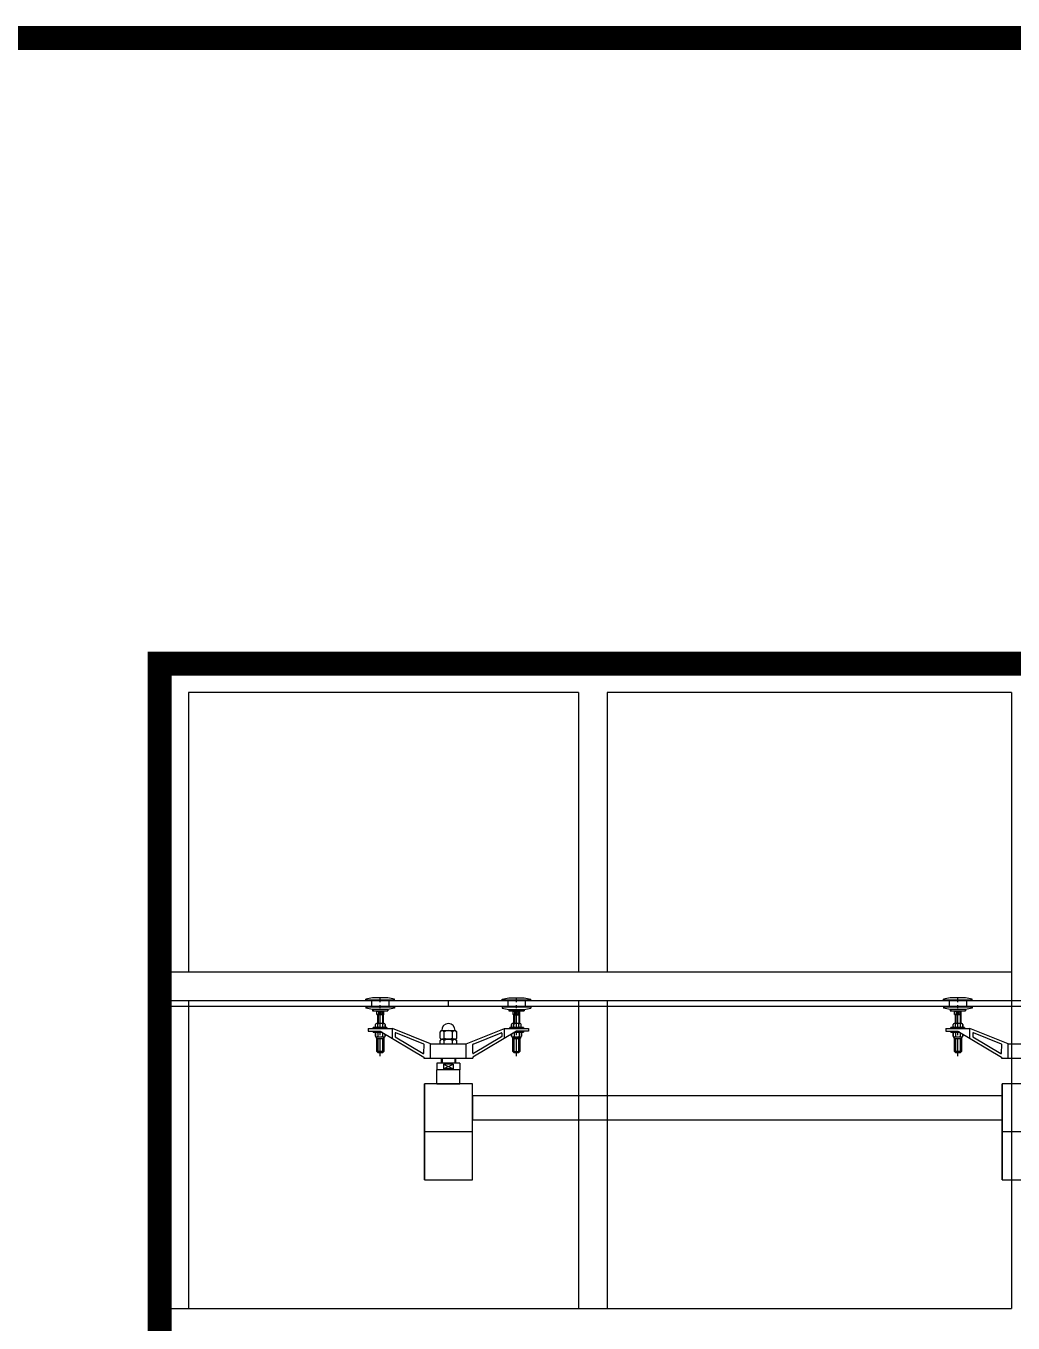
# Model space of a CAD drawing. Extents: x 458975 to 585950, y -118893 to 21149.
# Drawn here: x 555017 to 557067, y -64100 to -61405 of the extents above; entities that cross this region are included whole.
import ezdxf

# ---------------------------------------------------------------- set-up
doc = ezdxf.new("R2010")
doc.units = 0
doc.header["$LTSCALE"] = 1000
doc.header["$MEASUREMENT"] = 0
doc.linetypes.add('CENTER2', pattern=[1.125, 0.75, -0.125, 0.125, -0.125])
doc.linetypes.add('CENTERX2', pattern=[101.6, 63.5, -12.7, 12.7, -12.7])
doc.layers.get('0').update_dxf_attribs({"linetype": 'CONTINUOUS'})
doc.layers.get('DEFPOINTS').update_dxf_attribs({"linetype": 'CONTINUOUS'})
for name, color, linetype in [('E_WALL', 255, 'CONTINUOUS'), ('E_WINDOW', 4, 'CONTINUOUS'), ('LEVL', 3, 'CONTINUOUS'), ('PUB_WALL', 255, 'CONTINUOUS'), ('WALL', 151, 'CONTINUOUS'), ('WINDOW', 2, 'CONTINUOUS')]:
    doc.layers.add(name, color=color, linetype=linetype)

# ---------------------------------------------------------------- blocks, each defined once
blk = doc.blocks.new('A$C398A08AA')
at = {"layer": 'E_WINDOW'}
for p, q in [((6350, 3500), (2750, 3500)), ((2750, 3488), (2750, 0)), ((2810, 3440), (2810, 2860)), ((3620, 3440), (2810, 3440)), ((3620, 3440), (3620, 2860)), ((3680, 3440), (3680, 2860)), ((4520, 3440), (3680, 3440)), ((4520, 3440), (4520, 2860)), ((4520, 3252.2), (4520, 2160)), ((2750, 2860), (4520, 2860)), ((2810, 2800), (4520, 2800)), ((2810, 2800), (2810, 2160)), ((3620, 2800), (3620, 2160)), ((3680, 2800), (3680, 2160)), ((2750, 2160), (4520, 2160))]:
    blk.add_line(p, q, dxfattribs=at)

msp = doc.modelspace()

# ---------------------------------------------------------------- linework, layer by layer
at = {"color": 2, "linetype": 'Continuous'}
for p, q in [((555736.8, -63423.6), (555722.8, -63426.6)), ((555722.8, -63429.6), (555722.8, -63426.6)), ((555782.7, -63428.6), (555722.8, -63428.6)), ((555722.8, -63429.6), (555734.8, -63429.6)), ((555768.7, -63423.6), (555736.8, -63423.6)), ((555782.7, -63426.6), (555768.7, -63423.6)), ((555770.7, -63429.6), (555782.7, -63429.6)), ((555782.7, -63429.6), (555782.7, -63426.6)), ((556006, -63426.6), (556020, -63423.6)), ((556006, -63429.6), (556006, -63426.6)), ((556065.9, -63428.6), (556006, -63428.6)), ((556006, -63429.6), (556018, -63429.6)), ((556020, -63423.6), (556051.9, -63423.6)), ((556051.9, -63423.6), (556065.9, -63426.6)), ((556053.9, -63429.6), (556065.9, -63429.6)), ((556065.9, -63429.6), (556065.9, -63426.6)), ((556936.8, -63423.6), (556922.8, -63426.6)), ((556922.8, -63429.6), (556922.8, -63426.6)), ((556982.7, -63428.6), (556922.8, -63428.6)), ((556922.8, -63429.6), (556934.8, -63429.6)), ((556968.7, -63423.6), (556936.8, -63423.6)), ((556982.7, -63426.6), (556968.7, -63423.6)), ((556970.7, -63429.6), (556982.7, -63429.6)), ((556982.7, -63429.6), (556982.7, -63426.6)), ((555722.8, -63442.3), (555734.8, -63442.3)), ((555722.8, -63442.3), (555722.8, -63445.3)), ((555782.7, -63443.3), (555722.8, -63443.3)), ((555736.8, -63448.3), (555722.8, -63445.3)), ((555768.7, -63448.3), (555736.8, -63448.3)), ((555736.9, -63448.3), (555736.9, -63451.2)), ((555736.9, -63451.2), (555768.7, -63451.2)), ((555737.9, -63448.3), (555737.9, -63451.2)), ((555746.9, -63451.2), (555745.9, -63452.2)), ((555745.9, -63458.2), (555745.9, -63452.2)), ((555759.9, -63452.2), (555745.9, -63452.2)), ((555745.9, -63458.2), (555746.9, -63459.2)), ((555759.9, -63458.2), (555745.9, -63458.2)), ((555746.9, -63459.2), (555746.9, -63477.5)), ((555758.9, -63459.2), (555746.9, -63459.2)), ((555756.9, -63452.2), (555748.9, -63458.2)), ((555748.9, -63452.2), (555756.9, -63458.2)), ((555748.9, -63452.2), (555748.9, -63458.2)), ((555756.9, -63452.2), (555756.9, -63458.2)), ((555758.9, -63451.2), (555759.9, -63452.2)), ((555759.9, -63458.2), (555758.9, -63459.2)), ((555758.9, -63459.2), (555758.9, -63477.5)), ((555759.9, -63458.2), (555759.9, -63452.2)), ((555767.7, -63448.3), (555767.7, -63451.2)), ((555782.7, -63445.3), (555768.7, -63448.3)), ((555768.7, -63448.3), (555768.7, -63451.2)), ((555782.7, -63442.3), (555770.7, -63442.3)), ((555782.7, -63442.3), (555782.7, -63445.3)), ((556006, -63442.3), (556018, -63442.3)), ((556006, -63442.3), (556006, -63445.3)), ((556065.9, -63443.3), (556006, -63443.3)), ((556006, -63445.3), (556020, -63448.3)), ((556020, -63448.3), (556051.9, -63448.3)), ((556020, -63448.3), (556020, -63451.2)), ((556020, -63451.2), (556051.8, -63451.2)), ((556021, -63448.3), (556021, -63451.2)), ((556029.8, -63451.2), (556028.8, -63452.2)), ((556028.8, -63458.2), (556028.8, -63452.2)), ((556042.8, -63452.2), (556028.8, -63452.2)), ((556028.8, -63458.2), (556029.8, -63459.2)), ((556042.8, -63458.2), (556028.8, -63458.2)), ((556029.8, -63459.2), (556041.9, -63459.2)), ((556029.9, -63459.2), (556029.9, -63477.5)), ((556031.8, -63452.2), (556039.8, -63458.2)), ((556039.8, -63452.2), (556031.8, -63458.2)), ((556031.8, -63452.2), (556031.8, -63458.2)), ((556039.8, -63452.2), (556039.8, -63458.2)), ((556041.8, -63451.2), (556042.8, -63452.2)), ((556042.8, -63458.2), (556041.8, -63459.2)), ((556041.9, -63459.2), (556041.9, -63477.5)), ((556042.8, -63458.2), (556042.8, -63452.2)), ((556050.8, -63448.3), (556050.8, -63451.2)), ((556051.8, -63448.3), (556051.8, -63451.2)), ((556051.9, -63448.3), (556065.9, -63445.3)), ((556065.9, -63442.3), (556053.9, -63442.3)), ((556065.9, -63442.3), (556065.9, -63445.3)), ((556922.8, -63442.3), (556934.8, -63442.3)), ((556922.8, -63442.3), (556922.8, -63445.3)), ((556982.7, -63443.3), (556922.8, -63443.3)), ((556936.8, -63448.3), (556922.8, -63445.3)), ((556968.7, -63448.3), (556936.8, -63448.3)), ((556936.9, -63448.3), (556936.9, -63451.2)), ((556936.9, -63451.2), (556968.7, -63451.2)), ((556937.9, -63448.3), (556937.9, -63451.2)), ((556946.9, -63451.2), (556945.9, -63452.2)), ((556945.9, -63458.2), (556945.9, -63452.2)), ((556959.9, -63452.2), (556945.9, -63452.2)), ((556945.9, -63458.2), (556946.9, -63459.2)), ((556959.9, -63458.2), (556945.9, -63458.2)), ((556946.9, -63459.2), (556946.9, -63477.5)), ((556958.9, -63459.2), (556946.9, -63459.2)), ((556956.9, -63452.2), (556948.9, -63458.2)), ((556948.9, -63452.2), (556956.9, -63458.2)), ((556948.9, -63452.2), (556948.9, -63458.2)), ((556956.9, -63452.2), (556956.9, -63458.2)), ((556958.9, -63451.2), (556959.9, -63452.2)), ((556959.9, -63458.2), (556958.9, -63459.2)), ((556958.9, -63459.2), (556958.9, -63477.5)), ((556959.9, -63458.2), (556959.9, -63452.2)), ((556967.7, -63448.3), (556967.7, -63451.2)), ((556982.7, -63445.3), (556968.7, -63448.3)), ((556968.7, -63448.3), (556968.7, -63451.2)), ((556982.7, -63442.3), (556970.7, -63442.3)), ((556982.7, -63442.3), (556982.7, -63445.3))]:
    msp.add_line(p, q, dxfattribs=at)
at = {"color": 0, "linetype": 'CENTER2', "ltscale": 0.05}
for p, q in [((555734.8, -63428.6), (555734.8, -63442.3)), ((555752.9, -63545.3), (555752.9, -63423.6)), ((555770.7, -63428.6), (555770.7, -63442.3)), ((556018, -63428.6), (556018, -63442.3)), ((556035.9, -63545.3), (556035.9, -63423.6)), ((556053.9, -63428.6), (556053.9, -63442.3)), ((556934.8, -63428.6), (556934.8, -63442.3)), ((556952.9, -63545.3), (556952.9, -63423.6)), ((556970.7, -63428.6), (556970.7, -63442.3)), ((555748.4, -63459.2), (555748.4, -63477.5)), ((555757.4, -63459.2), (555757.4, -63477.5)), ((556031.4, -63459.2), (556031.4, -63477.5)), ((556040.4, -63459.2), (556040.4, -63477.5)), ((556948.4, -63459.2), (556948.4, -63477.5)), ((556957.4, -63459.2), (556957.4, -63477.5))]:
    msp.add_line(p, q, dxfattribs=at)
at = {"color": 2}
for p, q in [((555727.9, -63487.3), (555727.9, -63493.3)), ((555727.9, -63487.3), (555777.9, -63487.3)), ((555727.9, -63493.3), (555752.9, -63493.3)), ((555752.8, -63493.2), (555843.4, -63547.4)), ((555857.4, -63519.3), (555777.9, -63487.3)), ((555777.9, -63508.2), (555777.9, -63487.3)), ((555880.4, -63491.5), (555908.4, -63491.5)), ((555931.4, -63519.3), (556010.9, -63487.3)), ((556035.9, -63493.2), (555945.3, -63547.4)), ((556010.9, -63508.2), (556010.9, -63487.3)), ((556010.9, -63487.3), (556060.9, -63487.3)), ((556060.9, -63493.3), (556035.9, -63493.3)), ((556060.9, -63487.3), (556060.9, -63493.3)), ((556927.9, -63487.3), (556927.9, -63493.3)), ((556927.9, -63487.3), (556977.9, -63487.3)), ((556927.9, -63493.3), (556952.9, -63493.3)), ((556952.8, -63493.2), (557043.4, -63547.4)), ((557057.4, -63519.3), (556977.9, -63487.3)), ((556977.9, -63508.2), (556977.9, -63487.3)), ((555783.5, -63497.5), (555783.5, -63504)), ((555783.9, -63504.9), (555842, -63539.6)), ((555843.1, -63520), (555784.9, -63496.6)), ((555843.5, -63538.7), (555843.7, -63520.9)), ((555857.4, -63549.3), (555857.4, -63519.3)), ((555857.4, -63519.3), (555931.4, -63519.3)), ((555877.2, -63507.5), (555877.2, -63494.5)), ((555877.2, -63519.3), (555877.2, -63512.5)), ((555880.4, -63509.5), (555908.4, -63509.5)), ((555907.6, -63509.5), (555881.1, -63509.5)), ((555885.7, -63507.5), (555885.7, -63494.5)), ((555885.7, -63519.3), (555885.7, -63512.5)), ((555885.8, -63507.5), (555885.8, -63494.5)), ((555885.8, -63519.3), (555885.8, -63512.5)), ((555902.9, -63507.5), (555902.9, -63494.5)), ((555902.9, -63519.3), (555902.9, -63512.5)), ((555903, -63507.5), (555903, -63494.5)), ((555903, -63519.3), (555903, -63512.5)), ((555911.6, -63507.5), (555911.6, -63494.5)), ((555911.6, -63519.3), (555911.6, -63512.5)), ((555931.4, -63549.3), (555931.4, -63519.3)), ((555945.2, -63538.7), (555945, -63520.9)), ((555945.6, -63520), (556003.8, -63496.6)), ((556004.8, -63504.9), (555946.7, -63539.6)), ((556005.2, -63497.5), (556005.3, -63504)), ((556983.5, -63497.5), (556983.5, -63504)), ((556983.9, -63504.9), (557042, -63539.6)), ((557043.1, -63520), (556984.9, -63496.6)), ((557043.5, -63538.7), (557043.7, -63520.9)), ((557057.4, -63549.3), (557057.4, -63519.3)), ((557057.4, -63519.3), (557131.4, -63519.3)), ((555843.4, -63547.4), (555843.4, -63549.3)), ((555843.4, -63547.4), (555843.4, -63548.6)), ((555945.3, -63547.4), (555945.4, -63548.6)), ((555945.4, -63547.4), (555945.4, -63549.3)), ((557043.4, -63547.4), (557043.4, -63549.3)), ((557043.4, -63547.4), (557043.4, -63548.6)), ((555843.4, -63549.3), (555945.4, -63549.3)), ((555870.3, -63559.4), (555870.3, -63573.4)), ((555918.4, -63559.4), (555870.3, -63559.4)), ((555918.4, -63573.4), (555870.3, -63573.4)), ((555879.4, -63549.4), (555879.4, -63559.4)), ((555884.4, -63561.6), (555884.4, -63571.6)), ((555884.4, -63571.6), (555904.4, -63561.6)), ((555884.4, -63561.6), (555904.4, -63571.6)), ((555904.4, -63561.6), (555884.4, -63561.6)), ((555904.4, -63571.6), (555884.4, -63571.6)), ((555904.4, -63561.6), (555904.4, -63571.6)), ((555909.4, -63549.4), (555909.4, -63559.4)), ((555918.4, -63559.4), (555918.4, -63573.4)), ((557043.4, -63549.3), (557145.4, -63549.3))]:
    msp.add_line(p, q, dxfattribs=at)
for p, q in [((555870.3, -63602.3), (555870.3, -63573.4)), ((555918.4, -63602.3), (555918.4, -63573.4))]:
    msp.add_line(p, q)
at = {"color": 7, "linetype": 'CENTERX2'}
for p, q in [((555881.4, -63549.4), (555881.4, -63559.4)), ((555907.4, -63549.4), (555907.4, -63559.4))]:
    msp.add_line(p, q, dxfattribs=at)
for points in [[(555944.4, -63702.3), (555944.4, -63602.3), (555844.4, -63602.3), (555844.4, -63802.3), (555944.4, -63802.3)], [(555844.4, -63802.3), (555844.4, -63602.3)], [(555870.3, -63602.3), (555918.4, -63602.3)], [(555918.4, -63602.3), (555870.3, -63602.3)], [(555944.4, -63802.3), (555944.4, -63602.3)], [(557044.4, -63627.3), (557044.4, -63627.3), (555944.4, -63627.3), (555944.4, -63677.3), (557044.4, -63677.3)], [(557144.4, -63702.3), (557144.4, -63602.3), (557044.4, -63602.3), (557044.4, -63802.3), (557144.4, -63802.3)], [(557044.4, -63802.3), (557044.4, -63602.3)], [(555944.4, -63702.3), (555844.4, -63702.3)], [(557144.4, -63702.3), (557044.4, -63702.3)]]:
    msp.add_lwpolyline(points)
at = {"color": 2}
for centre, radius, start, end in [((555881.5, -63496.1), 4.61, 20.4369, 159.5631), ((555881.4, -63496), 4.54, 19.7922, 160.2078), ((555894.4, -63491.5), 14, 0, 180), ((555894.3, -63505.3), 13.8, 51.5375, 128.4625), ((555894.4, -63505.3), 13.8, 51.5375, 128.4625), ((555907.2, -63496.1), 4.61, 20.4369, 159.5631), ((555907.3, -63496), 4.54, 19.7922, 160.2078), ((555784.5, -63497.5), 1, 68.0744, 179.2317), ((555784.5, -63504), 1, 179.2317, 239.1209), ((555842.7, -63520.9), 1, 359.2317, 68.0744), ((555881.5, -63503.8), 5.67, 220.2984, 319.7016), ((555881.4, -63503.9), 5.56, 219.7653, 320.2347), ((555881.5, -63514.1), 4.61, 20.4369, 159.5631), ((555881.4, -63514.1), 4.54, 19.7922, 160.2078), ((555894.3, -63490), 19.5, 243.8153, 296.1847), ((555894.3, -63523.4), 13.8, 51.5375, 128.4625), ((555894.4, -63490), 19.5, 243.8153, 296.1847), ((555894.4, -63523.4), 13.8, 51.5375, 128.4625), ((555907.2, -63503.8), 5.67, 220.2984, 319.7016), ((555907.2, -63514.1), 4.61, 20.4369, 159.5631), ((555907.3, -63503.9), 5.56, 219.7653, 320.2347), ((555907.3, -63514.1), 4.54, 19.7922, 160.2078), ((555946, -63520.9), 1, 111.9256, 180.7683), ((556004.2, -63497.5), 1, 0.7683, 111.9256), ((556004.3, -63504), 1, 300.8791, 0.7683), ((556984.5, -63497.5), 1, 68.0744, 179.2317), ((556984.5, -63504), 1, 179.2317, 239.1209), ((557042.7, -63520.9), 1, 359.2317, 68.0744), ((555842.5, -63538.7), 1, 239.1209, 359.2317), ((555946.2, -63538.7), 1, 180.7683, 300.8791), ((557042.5, -63538.7), 1, 239.1209, 359.2317)]:
    msp.add_arc(centre, radius, start, end, dxfattribs=at)
at = {"layer": 'DEFPOINTS', "color": 0, "linetype": 'ByBlock'}
for p in [(555894.1, -63491.1), (555894.6, -63491.1)]:
    msp.add_point(p, dxfattribs=at)
at = {"layer": 'E_WALL', "const_width": 50}
msp.add_lwpolyline([(560344.4, -61429.6), (545494.4, -61429.6)], dxfattribs=at)
at = {"layer": 'E_WALL'}
msp.add_lwpolyline([(555294.4, -66528.9, 50, 50, 0), (555294.4, -62729.6, 50, 50, 0), (558894.4, -62729.6, 50, 50, 0), (558894.4, -66529.6, 0, 0, 0)], format="xyseb", dxfattribs=at)
at = {"layer": 'PUB_WALL', "linetype": 'Continuous'}
for p, q in [((555738.2, -63485.3), (555766.6, -63485.3)), ((556050.5, -63485.3), (556022.1, -63485.3)), ((556938.2, -63485.3), (556966.6, -63485.3))]:
    msp.add_line(p, q, dxfattribs=at)
at = {"layer": 'PUB_WALL'}
for p, q in [((555738.2, -63487.2), (555738.2, -63485.3)), ((555738.2, -63487.2), (555766.6, -63487.2)), ((555738.4, -63495.5), (555738.4, -63493.7)), ((555743.1, -63483.3), (555743.1, -63479.3)), ((555744.1, -63485.3), (555762.1, -63485.3)), ((555761.1, -63477.3), (555745.1, -63477.3)), ((555748.1, -63483.3), (555748.1, -63479.3)), ((555758.1, -63483.3), (555758.1, -63479.3)), ((555763.1, -63483.3), (555763.1, -63479.3)), ((555766.6, -63487.2), (555766.6, -63485.3)), ((556022.1, -63487.2), (556022.1, -63485.3)), ((556050.5, -63487.2), (556022.1, -63487.2)), ((556025.6, -63483.3), (556025.6, -63479.3)), ((556026.6, -63485.3), (556044.6, -63485.3)), ((556043.6, -63477.3), (556027.6, -63477.3)), ((556030.6, -63483.3), (556030.6, -63479.3)), ((556040.6, -63483.3), (556040.6, -63479.3)), ((556045.6, -63483.3), (556045.6, -63479.3)), ((556050.3, -63495.5), (556050.3, -63493.7)), ((556050.5, -63487.2), (556050.5, -63485.3)), ((556938.2, -63487.2), (556938.2, -63485.3)), ((556938.2, -63487.2), (556966.6, -63487.2)), ((556938.4, -63495.5), (556938.4, -63493.7)), ((556943.1, -63483.3), (556943.1, -63479.3)), ((556944.1, -63485.3), (556962.1, -63485.3)), ((556961.1, -63477.3), (556945.1, -63477.3)), ((556948.1, -63483.3), (556948.1, -63479.3)), ((556958.1, -63483.3), (556958.1, -63479.3)), ((556963.1, -63483.3), (556963.1, -63479.3)), ((556966.6, -63487.2), (556966.6, -63485.3)), ((555738.4, -63495.5), (555756.7, -63495.5)), ((555742.6, -63497.5), (555742.6, -63503.2)), ((555743.3, -63495.5), (555756.7, -63495.5)), ((555744.9, -63507.7), (555744.1, -63505.1)), ((555744.6, -63505.2), (555761.1, -63505.2)), ((555745.8, -63508.4), (555759.4, -63508.4)), ((555746, -63535.7), (555746, -63508.4)), ((555747.6, -63497.2), (555747.6, -63503.2)), ((555748, -63508.4), (555748, -63537.4)), ((555757.6, -63497.9), (555757.6, -63503.2)), ((555758.2, -63508.4), (555758.2, -63537.4)), ((555760.2, -63535.7), (555760.2, -63508.1)), ((555760.4, -63507.7), (555761.1, -63505.2)), ((555763.2, -63499.4), (555763.2, -63503.2)), ((556025.5, -63499.4), (556025.5, -63503.2)), ((556028.4, -63507.7), (556027.6, -63505.2)), ((556027.6, -63505.2), (556044.1, -63505.2)), ((556028.5, -63535.7), (556028.5, -63508.1)), ((556029.3, -63508.4), (556042.9, -63508.4)), ((556030.5, -63508.4), (556030.5, -63537.4)), ((556031.1, -63497.9), (556031.1, -63503.2)), ((556050.3, -63495.5), (556032, -63495.5)), ((556032, -63495.5), (556045.4, -63495.5)), ((556040.7, -63508.4), (556040.7, -63537.4)), ((556041.1, -63497.2), (556041.1, -63503.2)), ((556042.7, -63535.7), (556042.7, -63508.4)), ((556043.8, -63507.7), (556044.6, -63505.1)), ((556046.1, -63497.5), (556046.1, -63503.2)), ((556938.4, -63495.5), (556956.7, -63495.5)), ((556942.6, -63497.5), (556942.6, -63503.2)), ((556943.3, -63495.5), (556956.7, -63495.5)), ((556944.9, -63507.7), (556944.1, -63505.1)), ((556944.6, -63505.2), (556961.1, -63505.2)), ((556945.8, -63508.4), (556959.4, -63508.4)), ((556946, -63535.7), (556946, -63508.4)), ((556947.6, -63497.2), (556947.6, -63503.2)), ((556948, -63508.4), (556948, -63537.4)), ((556957.6, -63497.9), (556957.6, -63503.2)), ((556958.2, -63508.4), (556958.2, -63537.4)), ((556960.2, -63535.7), (556960.2, -63508.1)), ((556960.4, -63507.7), (556961.1, -63505.2)), ((556963.2, -63499.4), (556963.2, -63503.2)), ((555760.2, -63535.7), (555746, -63535.7)), ((555748, -63537.4), (555746, -63535.7)), ((555748, -63537.4), (555758.2, -63537.4)), ((555760.2, -63535.7), (555758.2, -63537.4)), ((556028.5, -63535.7), (556030.5, -63537.4)), ((556028.5, -63535.7), (556042.7, -63535.7)), ((556030.5, -63537.4), (556040.7, -63537.4)), ((556040.7, -63537.4), (556042.7, -63535.7)), ((556960.2, -63535.7), (556946, -63535.7)), ((556948, -63537.4), (556946, -63535.7)), ((556948, -63537.4), (556958.2, -63537.4)), ((556960.2, -63535.7), (556958.2, -63537.4))]:
    msp.add_line(p, q, dxfattribs=at)
for centre, radius, start, end in [((555745.1, -63479.3), 2, 89.9997, 179.9997), ((555745.1, -63483.3), 2, 179.9997, 269.9997), ((555746.1, -63479.3), 2, 359.9997, 89.9997), ((555746.1, -63483.3), 2, 269.9997, 359.9997), ((555750.1, -63479.3), 2, 89.9997, 179.9997), ((555750.1, -63483.3), 2, 179.9997, 269.9997), ((555756.1, -63479.3), 2, 359.9997, 89.9997), ((555756.1, -63483.3), 2, 269.9997, 359.9997), ((555760.1, -63479.3), 2, 89.9997, 179.9997), ((555760.1, -63483.3), 2, 179.9997, 269.9997), ((555761.1, -63479.3), 2, 359.9997, 89.9997), ((555761.1, -63483.3), 2, 269.9997, 359.9997), ((556027.6, -63479.3), 2, 90.0003, 180.0003), ((556027.6, -63483.3), 2, 180.0003, 270.0003), ((556028.6, -63479.3), 2, 0.0003, 90.0003), ((556028.6, -63483.3), 2, 270.0003, 0.0003), ((556032.6, -63479.3), 2, 90.0003, 180.0003), ((556032.6, -63483.3), 2, 180.0003, 270.0003), ((556038.6, -63479.3), 2, 0.0003, 90.0003), ((556038.6, -63483.3), 2, 270.0003, 0.0003), ((556042.6, -63479.3), 2, 90.0003, 180.0003), ((556042.6, -63483.3), 2, 180.0003, 270.0003), ((556043.6, -63479.3), 2, 0.0003, 90.0003), ((556043.6, -63483.3), 2, 270.0003, 0.0003), ((556945.1, -63479.3), 2, 89.9997, 179.9997), ((556945.1, -63483.3), 2, 179.9997, 269.9997), ((556946.1, -63479.3), 2, 359.9997, 89.9997), ((556946.1, -63483.3), 2, 269.9997, 359.9997), ((556950.1, -63479.3), 2, 89.9997, 179.9997), ((556950.1, -63483.3), 2, 179.9997, 269.9997), ((556956.1, -63479.3), 2, 359.9997, 89.9997), ((556956.1, -63483.3), 2, 269.9997, 359.9997), ((556960.1, -63479.3), 2, 89.9997, 179.9997), ((556960.1, -63483.3), 2, 179.9997, 269.9997), ((556961.1, -63479.3), 2, 359.9997, 89.9997), ((556961.1, -63483.3), 2, 269.9997, 359.9997), ((555744.6, -63497.5), 2, 90, 180), ((555744.6, -63503.2), 2, 180, 270), ((555745.8, -63507.4), 1, 196.8728, 270), ((555745.6, -63497.5), 2, 0, 90), ((555745.6, -63503.2), 2, 270, 0), ((555749.6, -63497.5), 2, 90, 180), ((555749.6, -63503.2), 2, 180, 270), ((555755.6, -63497.5), 2, 0, 90), ((555755.6, -63503.2), 2, 270, 0), ((555759.6, -63497.5), 2, 143.4651, 180), ((555759.6, -63503.2), 2, 180, 270), ((555759.4, -63507.4), 1, 270, 343.1272), ((555761.2, -63503.2), 2, 270, 0), ((556027.5, -63503.2), 2, 180, 270), ((556029.3, -63507.4), 1, 196.8728, 270), ((556029.1, -63503.2), 2, 270, 0), ((556029.1, -63497.5), 2, 0, 36.5349), ((556033.1, -63497.5), 2, 90, 180), ((556033.1, -63503.2), 2, 180, 270), ((556039.1, -63497.5), 2, 0, 90), ((556039.1, -63503.2), 2, 270, 0), ((556043.1, -63497.5), 2, 90, 180), ((556043.1, -63503.2), 2, 180, 270), ((556042.9, -63507.4), 1, 270, 343.1272), ((556044.1, -63497.5), 2, 0, 90), ((556044.1, -63503.2), 2, 270, 0), ((556944.6, -63497.5), 2, 90, 180), ((556944.6, -63503.2), 2, 180, 270), ((556945.8, -63507.4), 1, 196.8728, 270), ((556945.6, -63497.5), 2, 0, 90), ((556945.6, -63503.2), 2, 270, 0), ((556949.6, -63497.5), 2, 90, 180), ((556949.6, -63503.2), 2, 180, 270), ((556955.6, -63497.5), 2, 0, 90), ((556955.6, -63503.2), 2, 270, 0), ((556959.6, -63497.5), 2, 143.4651, 180), ((556959.6, -63503.2), 2, 180, 270), ((556959.4, -63507.4), 1, 270, 343.1272), ((556961.2, -63503.2), 2, 270, 0)]:
    msp.add_arc(centre, radius, start, end, dxfattribs=at)
at = {"layer": 'WALL', "linetype": 'Continuous'}
for p, q in [((555766.6, -63485.3), (555738.2, -63485.3)), ((556022.1, -63485.3), (556050.5, -63485.3)), ((556966.6, -63485.3), (556938.2, -63485.3))]:
    msp.add_line(p, q, dxfattribs=at)
at = {"layer": 'WALL'}
for p, q in [((555738.2, -63485.3), (555738.2, -63487.2)), ((555766.6, -63487.2), (555738.2, -63487.2)), ((555738.4, -63493.7), (555738.4, -63495.5)), ((555743.1, -63483.3), (555743.1, -63479.3)), ((555744.1, -63485.3), (555762.1, -63485.3)), ((555761.1, -63477.3), (555745.1, -63477.3)), ((555748.1, -63483.3), (555748.1, -63479.3)), ((555758.1, -63483.3), (555758.1, -63479.3)), ((555763.1, -63479.3), (555763.1, -63483.3)), ((555766.6, -63485.3), (555766.6, -63487.2)), ((556022.1, -63485.3), (556022.1, -63487.2)), ((556022.1, -63487.2), (556050.5, -63487.2)), ((556025.6, -63479.3), (556025.6, -63483.3)), ((556026.6, -63485.3), (556044.6, -63485.3)), ((556043.6, -63477.3), (556027.6, -63477.3)), ((556030.6, -63483.3), (556030.6, -63479.3)), ((556040.6, -63483.3), (556040.6, -63479.3)), ((556045.6, -63483.3), (556045.6, -63479.3)), ((556050.3, -63493.7), (556050.3, -63495.5)), ((556050.5, -63485.3), (556050.5, -63487.2)), ((556938.2, -63485.3), (556938.2, -63487.2)), ((556966.6, -63487.2), (556938.2, -63487.2)), ((556938.4, -63493.7), (556938.4, -63495.5)), ((556943.1, -63483.3), (556943.1, -63479.3)), ((556944.1, -63485.3), (556962.1, -63485.3)), ((556961.1, -63477.3), (556945.1, -63477.3)), ((556948.1, -63483.3), (556948.1, -63479.3)), ((556958.1, -63483.3), (556958.1, -63479.3)), ((556963.1, -63479.3), (556963.1, -63483.3)), ((556966.6, -63485.3), (556966.6, -63487.2)), ((555756.7, -63495.5), (555738.4, -63495.5)), ((555742.6, -63503.2), (555742.6, -63497.5)), ((555743.3, -63495.5), (555756.7, -63495.5)), ((555744.1, -63505.1), (555744.9, -63507.7)), ((555744.6, -63505.2), (555761.1, -63505.2)), ((555745.8, -63508.4), (555759.4, -63508.4)), ((555746, -63508.4), (555746, -63535.7)), ((555747.6, -63497.2), (555747.6, -63503.2)), ((555748, -63537.4), (555748, -63508.4)), ((555757.6, -63497.9), (555757.6, -63503.2)), ((555758.2, -63537.4), (555758.2, -63508.4)), ((555760.2, -63508.1), (555760.2, -63535.7)), ((555761.1, -63505.2), (555760.4, -63507.7)), ((555763.2, -63503.2), (555763.2, -63499.4)), ((556025.5, -63503.2), (556025.5, -63499.4)), ((556027.6, -63505.2), (556028.4, -63507.7)), ((556027.6, -63505.2), (556044.1, -63505.2)), ((556028.5, -63508.1), (556028.5, -63535.7)), ((556042.9, -63508.4), (556029.3, -63508.4)), ((556030.5, -63537.4), (556030.5, -63508.4)), ((556031.1, -63497.9), (556031.1, -63503.2)), ((556032, -63495.5), (556050.3, -63495.5)), ((556032, -63495.5), (556045.4, -63495.5)), ((556040.7, -63537.4), (556040.7, -63508.4)), ((556041.1, -63497.2), (556041.1, -63503.2)), ((556042.7, -63508.4), (556042.7, -63535.7)), ((556044.6, -63505.1), (556043.8, -63507.7)), ((556046.1, -63503.2), (556046.1, -63497.5)), ((556956.7, -63495.5), (556938.4, -63495.5)), ((556942.6, -63503.2), (556942.6, -63497.5)), ((556943.3, -63495.5), (556956.7, -63495.5)), ((556944.1, -63505.1), (556944.9, -63507.7)), ((556944.6, -63505.2), (556961.1, -63505.2)), ((556945.8, -63508.4), (556959.4, -63508.4)), ((556946, -63508.4), (556946, -63535.7)), ((556947.6, -63497.2), (556947.6, -63503.2)), ((556948, -63537.4), (556948, -63508.4)), ((556957.6, -63497.9), (556957.6, -63503.2)), ((556958.2, -63537.4), (556958.2, -63508.4)), ((556960.2, -63508.1), (556960.2, -63535.7)), ((556961.1, -63505.2), (556960.4, -63507.7)), ((556963.2, -63503.2), (556963.2, -63499.4)), ((555760.2, -63535.7), (555746, -63535.7)), ((555746, -63535.7), (555748, -63537.4)), ((555748, -63537.4), (555758.2, -63537.4)), ((555758.2, -63537.4), (555760.2, -63535.7)), ((556030.5, -63537.4), (556028.5, -63535.7)), ((556028.5, -63535.7), (556042.7, -63535.7)), ((556040.7, -63537.4), (556030.5, -63537.4)), ((556042.7, -63535.7), (556040.7, -63537.4)), ((556960.2, -63535.7), (556946, -63535.7)), ((556946, -63535.7), (556948, -63537.4)), ((556948, -63537.4), (556958.2, -63537.4)), ((556958.2, -63537.4), (556960.2, -63535.7))]:
    msp.add_line(p, q, dxfattribs=at)
for centre, radius, start, end in [((555745.1, -63479.3), 2, 89.9997, 179.9997), ((555745.1, -63483.3), 2, 179.9997, 269.9997), ((555746.1, -63479.3), 2, 359.9997, 89.9997), ((555746.1, -63483.3), 2, 269.9997, 359.9997), ((555750.1, -63479.3), 2, 89.9997, 179.9997), ((555750.1, -63483.3), 2, 179.9997, 269.9997), ((555756.1, -63479.3), 2, 359.9997, 89.9997), ((555756.1, -63483.3), 2, 269.9997, 359.9997), ((555760.1, -63479.3), 2, 89.9997, 179.9997), ((555760.1, -63483.3), 2, 179.9997, 269.9997), ((555761.1, -63479.3), 2, 359.9997, 89.9997), ((555761.1, -63483.3), 2, 269.9997, 359.9997), ((556027.6, -63479.3), 2, 90.0003, 180.0003), ((556027.6, -63483.3), 2, 180.0003, 270.0003), ((556028.6, -63479.3), 2, 0.0003, 90.0003), ((556028.6, -63483.3), 2, 270.0003, 0.0003), ((556032.6, -63479.3), 2, 90.0003, 180.0003), ((556032.6, -63483.3), 2, 180.0003, 270.0003), ((556038.6, -63479.3), 2, 0.0003, 90.0003), ((556038.6, -63483.3), 2, 270.0003, 0.0003), ((556042.6, -63479.3), 2, 90.0003, 180.0003), ((556042.6, -63483.3), 2, 180.0003, 270.0003), ((556043.6, -63479.3), 2, 0.0003, 90.0003), ((556043.6, -63483.3), 2, 270.0003, 0.0003), ((556945.1, -63479.3), 2, 89.9997, 179.9997), ((556945.1, -63483.3), 2, 179.9997, 269.9997), ((556946.1, -63479.3), 2, 359.9997, 89.9997), ((556946.1, -63483.3), 2, 269.9997, 359.9997), ((556950.1, -63479.3), 2, 89.9997, 179.9997), ((556950.1, -63483.3), 2, 179.9997, 269.9997), ((556956.1, -63479.3), 2, 359.9997, 89.9997), ((556956.1, -63483.3), 2, 269.9997, 359.9997), ((556960.1, -63479.3), 2, 89.9997, 179.9997), ((556960.1, -63483.3), 2, 179.9997, 269.9997), ((556961.1, -63479.3), 2, 359.9997, 89.9997), ((556961.1, -63483.3), 2, 269.9997, 359.9997), ((555744.6, -63497.5), 2, 90, 180), ((555744.6, -63503.2), 2, 180, 270), ((555745.8, -63507.4), 1, 196.8728, 270), ((555745.6, -63497.5), 2, 0, 90), ((555745.6, -63503.2), 2, 270, 0), ((555749.6, -63497.5), 2, 90, 180), ((555749.6, -63503.2), 2, 180, 270), ((555755.6, -63497.5), 2, 0, 90), ((555755.6, -63503.2), 2, 270, 0), ((555759.6, -63497.5), 2, 143.4651, 180), ((555759.6, -63503.2), 2, 180, 270), ((555759.4, -63507.4), 1, 270, 343.1272), ((555761.2, -63503.2), 2, 270, 0), ((556027.5, -63503.2), 2, 180, 270), ((556029.3, -63507.4), 1, 196.8728, 270), ((556029.1, -63503.2), 2, 270, 0), ((556029.1, -63497.5), 2, 0, 36.5349), ((556033.1, -63497.5), 2, 90, 180), ((556033.1, -63503.2), 2, 180, 270), ((556039.1, -63497.5), 2, 0, 90), ((556039.1, -63503.2), 2, 270, 0), ((556043.1, -63497.5), 2, 90, 180), ((556043.1, -63503.2), 2, 180, 270), ((556042.9, -63507.4), 1, 270, 343.1272), ((556044.1, -63497.5), 2, 0, 90), ((556044.1, -63503.2), 2, 270, 0), ((556944.6, -63497.5), 2, 90, 180), ((556944.6, -63503.2), 2, 180, 270), ((556945.8, -63507.4), 1, 196.8728, 270), ((556945.6, -63497.5), 2, 0, 90), ((556945.6, -63503.2), 2, 270, 0), ((556949.6, -63497.5), 2, 90, 180), ((556949.6, -63503.2), 2, 180, 270), ((556955.6, -63497.5), 2, 0, 90), ((556955.6, -63503.2), 2, 270, 0), ((556959.6, -63497.5), 2, 143.4651, 180), ((556959.6, -63503.2), 2, 180, 270), ((556959.4, -63507.4), 1, 270, 343.1272), ((556961.2, -63503.2), 2, 270, 0)]:
    msp.add_arc(centre, radius, start, end, dxfattribs=at)
at = {"layer": 'WINDOW'}
for points in [[(555294.4, -63429.6), (558894.4, -63429.6)], [(555894.4, -63441.6), (555894.4, -63429.6)], [(558894.4, -63441.6), (555294.4, -63441.6)]]:
    msp.add_lwpolyline(points, dxfattribs=at)

# ---------------------------------------------------------------- block references
at = {"layer": 'LEVL'}
msp.add_blockref('A$C398A08AA', (552544.4, -66229.6), dxfattribs=at)

doc.saveas('drawing.dxf')
